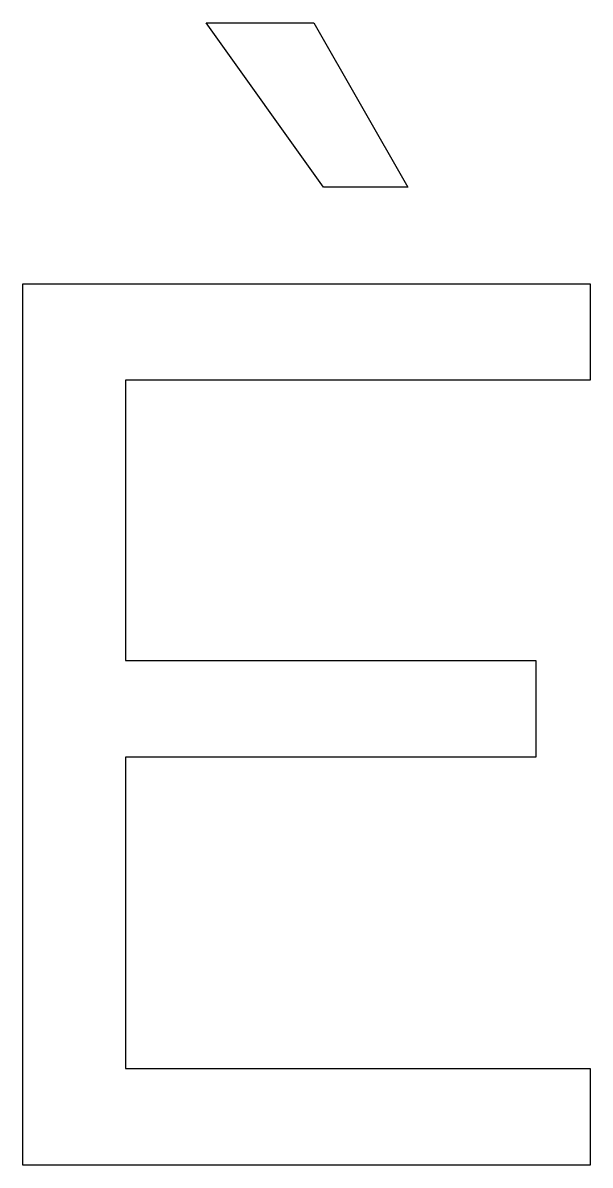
# Model space of a CAD drawing. Extents: x 1.1 to 7.6, y 0 to 13.1.
import ezdxf

# ---------------------------------------------------------------- set-up
doc = ezdxf.new("R2010")
doc.units = 0
doc.layers.get('0').update_dxf_attribs({"linetype": 'CONTINUOUS'})

msp = doc.modelspace()

# ---------------------------------------------------------------- linework, layer by layer
at = {"color": 0}
for p, q in [((4.54167, 11.25), (3.19444, 13.1389)), ((3.19444, 13.1389), (4.43056, 13.1389)), ((4.43056, 13.1389), (5.51389, 11.25)), ((5.51389, 11.25), (4.54167, 11.25)), ((1.08333, 0), (1.08333, 10.1389)), ((1.08333, 10.1389), (7.61111, 10.1389)), ((7.61111, 10.1389), (7.61111, 9.02778)), ((7.61111, 9.02778), (2.26389, 9.02778)), ((2.26389, 9.02778), (2.26389, 5.80556)), ((2.26389, 5.80556), (6.98611, 5.80556)), ((6.98611, 5.80556), (6.98611, 4.69444)), ((6.98611, 4.69444), (2.26389, 4.69444)), ((2.26389, 4.69444), (2.26389, 1.11111)), ((2.26389, 1.11111), (7.61111, 1.11111)), ((7.61111, 1.11111), (7.61111, 0)), ((7.61111, 0), (1.08333, 0))]:
    msp.add_line(p, q, dxfattribs=at)

doc.saveas('drawing.dxf')
